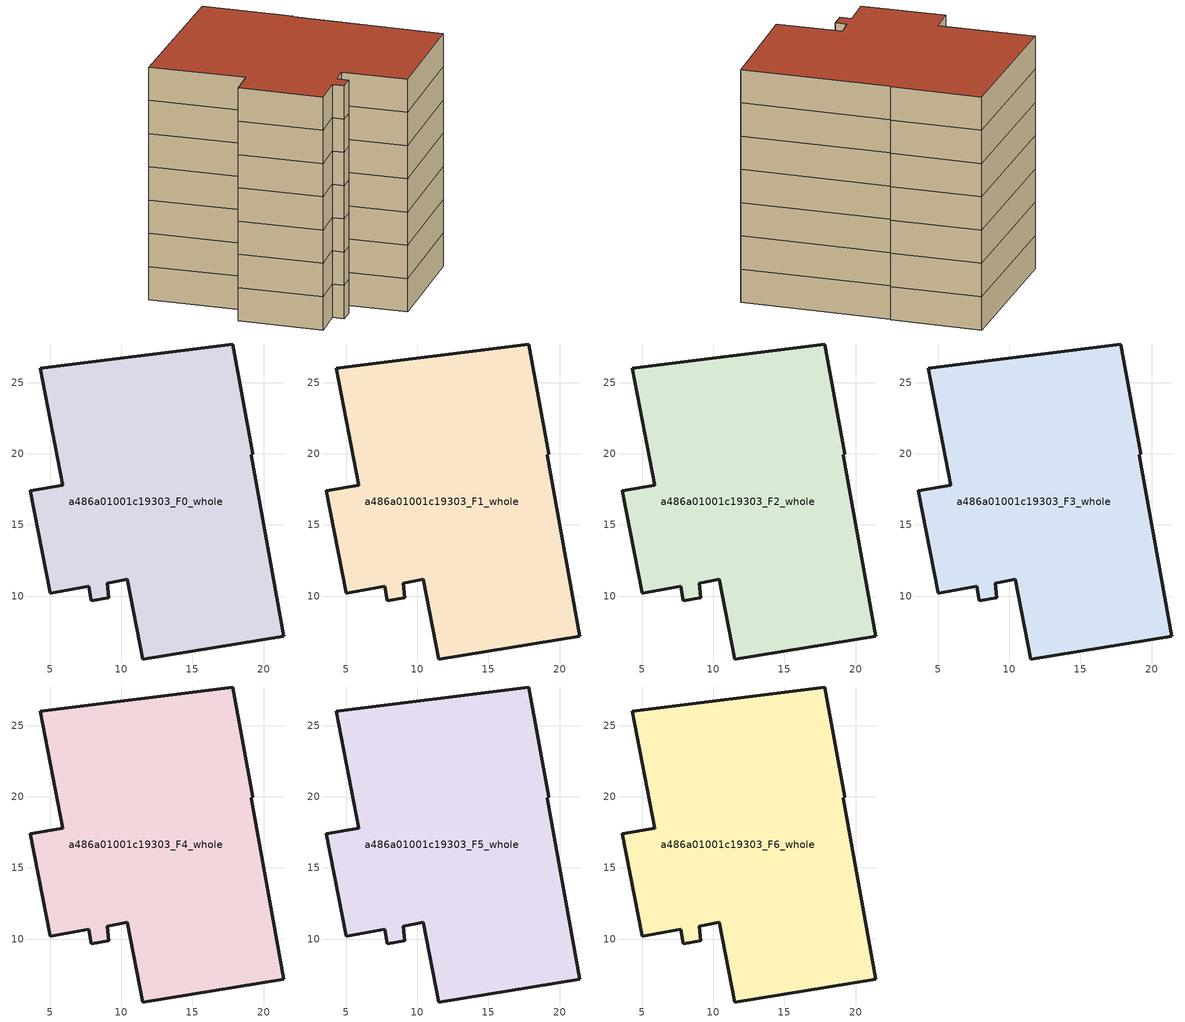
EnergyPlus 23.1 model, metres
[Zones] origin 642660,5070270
a486a01001c19303_F0_whole
 floor ground (EU_floor_Construction): 17.82,27.7 19.22,20 19.12,19.9 21.41,7.19 11.51,5.59 10.41,11.19 9.01,10.89 9.11,9.89 7.9,9.69 7.7,10.69 5,10.19 3.6,17.4 5.91,17.8 4.31,26.01 z0
 wall outside (EU_wall_Construction): 4.31,26.01 5.91,17.8 3.6,17.4 5,10.19 7.7,10.69 7.9,9.69 9.11,9.89 9.01,10.89 10.41,11.19 11.51,5.59 21.41,7.19 19.12,19.9 19.22,20 17.82,27.7 4.31,26.01 z0:3
a486a01001c19303_F1_whole
 floor to a486a01001c19303_F0_whole (EU_floor_Construction): 17.82,27.7 19.22,20 19.12,19.9 21.41,7.19 11.51,5.59 10.41,11.19 9.01,10.89 9.11,9.89 7.9,9.69 7.7,10.69 5,10.19 3.6,17.4 5.91,17.8 4.31,26.01 z3
 wall outside (EU_wall_Construction): 4.31,26.01 5.91,17.8 3.6,17.4 5,10.19 7.7,10.69 7.9,9.69 9.11,9.89 9.01,10.89 10.41,11.19 11.51,5.59 21.41,7.19 19.12,19.9 19.22,20 17.82,27.7 4.31,26.01 z3:6
a486a01001c19303_F2_whole
 floor to a486a01001c19303_F1_whole (EU_floor_Construction): 17.82,27.7 19.22,20 19.12,19.9 21.41,7.19 11.51,5.59 10.41,11.19 9.01,10.89 9.11,9.89 7.9,9.69 7.7,10.69 5,10.19 3.6,17.4 5.91,17.8 4.31,26.01 z6
 wall outside (EU_wall_Construction): 4.31,26.01 5.91,17.8 3.6,17.4 5,10.19 7.7,10.69 7.9,9.69 9.11,9.89 9.01,10.89 10.41,11.19 11.51,5.59 21.41,7.19 19.12,19.9 19.22,20 17.82,27.7 4.31,26.01 z6:9
a486a01001c19303_F3_whole
 floor to a486a01001c19303_F2_whole (EU_floor_Construction): 17.82,27.7 19.22,20 19.12,19.9 21.41,7.19 11.51,5.59 10.41,11.19 9.01,10.89 9.11,9.89 7.9,9.69 7.7,10.69 5,10.19 3.6,17.4 5.91,17.8 4.31,26.01 z9
 wall outside (EU_wall_Construction): 4.31,26.01 5.91,17.8 3.6,17.4 5,10.19 7.7,10.69 7.9,9.69 9.11,9.89 9.01,10.89 10.41,11.19 11.51,5.59 21.41,7.19 19.12,19.9 19.22,20 17.82,27.7 4.31,26.01 z9:12
a486a01001c19303_F4_whole
 floor to a486a01001c19303_F3_whole (EU_floor_Construction): 17.82,27.7 19.22,20 19.12,19.9 21.41,7.19 11.51,5.59 10.41,11.19 9.01,10.89 9.11,9.89 7.9,9.69 7.7,10.69 5,10.19 3.6,17.4 5.91,17.8 4.31,26.01 z12
 wall outside (EU_wall_Construction): 4.31,26.01 5.91,17.8 3.6,17.4 5,10.19 7.7,10.69 7.9,9.69 9.11,9.89 9.01,10.89 10.41,11.19 11.51,5.59 21.41,7.19 19.12,19.9 19.22,20 17.82,27.7 4.31,26.01 z12:15
a486a01001c19303_F5_whole
 floor to a486a01001c19303_F4_whole (EU_floor_Construction): 17.82,27.7 19.22,20 19.12,19.9 21.41,7.19 11.51,5.59 10.41,11.19 9.01,10.89 9.11,9.89 7.9,9.69 7.7,10.69 5,10.19 3.6,17.4 5.91,17.8 4.31,26.01 z15
 wall outside (EU_wall_Construction): 4.31,26.01 5.91,17.8 3.6,17.4 5,10.19 7.7,10.69 7.9,9.69 9.11,9.89 9.01,10.89 10.41,11.19 11.51,5.59 21.41,7.19 19.12,19.9 19.22,20 17.82,27.7 4.31,26.01 z15:18
a486a01001c19303_F6_whole
 floor to a486a01001c19303_F5_whole (EU_floor_Construction): 17.82,27.7 19.22,20 19.12,19.9 21.41,7.19 11.51,5.59 10.41,11.19 9.01,10.89 9.11,9.89 7.9,9.69 7.7,10.69 5,10.19 3.6,17.4 5.91,17.8 4.31,26.01 z18
 wall outside (EU_wall_Construction): 4.31,26.01 5.91,17.8 3.6,17.4 5,10.19 7.7,10.69 7.9,9.69 9.11,9.89 9.01,10.89 10.41,11.19 11.51,5.59 21.41,7.19 19.12,19.9 19.22,20 17.82,27.7 4.31,26.01 z18:21
 roof outside (EU_roof_Construction): 21.41,7.19 19.12,19.9 19.22,20 17.82,27.7 4.31,26.01 5.91,17.8 3.6,17.4 5,10.19 7.7,10.69 7.9,9.69 9.11,9.89 9.01,10.89 10.41,11.19 11.51,5.59 z21
[Building]
EU S2 Campaign: North Axis=0; Terrain=City; Solar Distribution=FullExterior
[Site:Location]
Lyon-Bron: Latitude=45.75; Longitude=5; Time Zone=1; Elevation=198
[SizingPeriod:WeatherFileDays]
AnnualSizingPeriod: Begin Month=1; Begin Day of Month=1; End Month=12; End Day of Month=31; Day of Week for Start Day=Monday; Use Weather File Daylight Saving Period=No; Use Weather File Rain and Snow Indicators=No
[MATERIAL]
EU_InternalMass_Material: Roughness=MediumRough; Thickness=0.1; Conductivity=1; Density=1800; Specific Heat=900; Thermal Absorptance=0.9; Solar Absorptance=0.7; Visible Absorptance=0.7
[MATERIAL:NOMASS] Roughness=MediumRough; Thermal Absorptance=0.9; Solar Absorptance=0.7; Visible Absorptance=0.7
Name | Thermal Resistance
EU_wall_NoMass | 0.776494
EU_roof_NoMass | 0.486893
EU_floor_NoMass | 0.421597
[CONSTRUCTION]
EU_wall_Construction: EU_wall_NoMass
EU_roof_Construction: EU_roof_NoMass
EU_floor_Construction: EU_floor_NoMass
EU_InternalMass_Construction: EU_InternalMass_Material
[ZONE] Type=1; Multiplier=1; Ceiling Height=autocalculate; Volume=847.567; Floor Area=autocalculate; Part of Total Floor Area=Yes
a486a01001c19303_F0_whole; a486a01001c19303_F1_whole; a486a01001c19303_F2_whole; a486a01001c19303_F3_whole; a486a01001c19303_F4_whole; a486a01001c19303_F5_whole; a486a01001c19303_F6_whole
[INTERNALMASS] Construction=EU_InternalMass_Construction; Surface Area=282.522
Name | Zone or ZoneList
a486a01001c19303_F0_whole_EU_InternalMass | a486a01001c19303_F0_whole
a486a01001c19303_F1_whole_EU_InternalMass | a486a01001c19303_F1_whole
a486a01001c19303_F2_whole_EU_InternalMass | a486a01001c19303_F2_whole
a486a01001c19303_F3_whole_EU_InternalMass | a486a01001c19303_F3_whole
a486a01001c19303_F4_whole_EU_InternalMass | a486a01001c19303_F4_whole
a486a01001c19303_F5_whole_EU_InternalMass | a486a01001c19303_F5_whole
a486a01001c19303_F6_whole_EU_InternalMass | a486a01001c19303_F6_whole
[OTHEREQUIPMENT] Fuel Type=Electricity; Design Level Calculation Method=Watts/Area; Power per Zone Floor Area=1; Fraction Latent=0; Fraction Radiant=0; Fraction Lost=0; Carbon Dioxide Generation Rate=0; EndUse Subcategory=EU_Step8_InternalGains
Name | Zone or ZoneList or Space or SpaceList | Schedule
EU_Step8_InternalGain_a486a01001c19303_F0_whole_f000 | a486a01001c19303_F0_whole | EU_Step8_GainSchedule_a486a01001c19303_F0_whole_f000
EU_Step8_InternalGain_a486a01001c19303_F1_whole_f000 | a486a01001c19303_F1_whole | EU_Step8_GainSchedule_a486a01001c19303_F1_whole_f000
EU_Step8_InternalGain_a486a01001c19303_F2_whole_f000 | a486a01001c19303_F2_whole | EU_Step8_GainSchedule_a486a01001c19303_F2_whole_f000
EU_Step8_InternalGain_a486a01001c19303_F3_whole_f000 | a486a01001c19303_F3_whole | EU_Step8_GainSchedule_a486a01001c19303_F3_whole_f000
EU_Step8_InternalGain_a486a01001c19303_F4_whole_f000 | a486a01001c19303_F4_whole | EU_Step8_GainSchedule_a486a01001c19303_F4_whole_f000
EU_Step8_InternalGain_a486a01001c19303_F5_whole_f000 | a486a01001c19303_F5_whole | EU_Step8_GainSchedule_a486a01001c19303_F5_whole_f000
EU_Step8_InternalGain_a486a01001c19303_F6_whole_f000 | a486a01001c19303_F6_whole | EU_Step8_GainSchedule_a486a01001c19303_F6_whole_f000
[ZONEVENTILATION:DESIGNFLOWRATE] Schedule=EU_AlwaysOn; Design Flow Rate Calculation Method=AirChanges/Hour; Air Changes per Hour=0.693814; Ventilation Type=Natural; Fan Pressure Rise=0; Fan Total Efficiency=1; Constant Term Coefficient=1; Temperature Term Coefficient=0; Velocity Term Coefficient=0; Velocity Squared Term Coefficient=0; Minimum Indoor Temperature=-100; Maximum Indoor Temperature=100; Delta Temperature=-100; Minimum Outdoor Temperature=-100; Maximum Outdoor Temperature=100; Maximum Wind Speed=40
Name | Zone or ZoneList or Space or SpaceList
EU_ConstantAir_a486a01001c19303_F0_whole | a486a01001c19303_F0_whole
EU_ConstantAir_a486a01001c19303_F1_whole | a486a01001c19303_F1_whole
EU_ConstantAir_a486a01001c19303_F2_whole | a486a01001c19303_F2_whole
EU_ConstantAir_a486a01001c19303_F3_whole | a486a01001c19303_F3_whole
EU_ConstantAir_a486a01001c19303_F4_whole | a486a01001c19303_F4_whole
EU_ConstantAir_a486a01001c19303_F5_whole | a486a01001c19303_F5_whole
EU_ConstantAir_a486a01001c19303_F6_whole | a486a01001c19303_F6_whole
[HVACTEMPLATE:THERMOSTAT] Constant Heating Setpoint=20; Constant Cooling Setpoint=50
EU_HeatOnly_a486a01001c19303_F0_whole; EU_HeatOnly_a486a01001c19303_F1_whole; EU_HeatOnly_a486a01001c19303_F2_whole; EU_HeatOnly_a486a01001c19303_F3_whole; EU_HeatOnly_a486a01001c19303_F4_whole; EU_HeatOnly_a486a01001c19303_F5_whole; EU_HeatOnly_a486a01001c19303_F6_whole
[HVACTEMPLATE:ZONE:IDEALLOADSAIRSYSTEM] System Availability Schedule=EU_AlwaysOn; Maximum Heating Supply Air Temperature=50; Minimum Cooling Supply Air Temperature=13; Maximum Heating Supply Air Humidity Ratio=0.0156; Minimum Cooling Supply Air Humidity Ratio=0.0077; Heating Limit=NoLimit; Cooling Limit=NoLimit; Heating Availability Schedule=EU_AlwaysOn; Cooling Availability Schedule=EU_CoolingOff; Dehumidification Control Type=ConstantSensibleHeatRatio; Cooling Sensible Heat Ratio=0.7; Dehumidification Setpoint=60; Humidification Control Type=None; Humidification Setpoint=30; Outdoor Air Method=None; Outdoor Air Flow Rate per Person=0.00944; Outdoor Air Flow Rate per Zone Floor Area=0; Outdoor Air Flow Rate per Zone=0; Demand Controlled Ventilation Type=None; Outdoor Air Economizer Type=NoEconomizer; Heat Recovery Type=None; Sensible Heat Recovery Effectiveness=0.7; Latent Heat Recovery Effectiveness=0.65
Name | Template Thermostat
a486a01001c19303_F0_whole | EU_HeatOnly_a486a01001c19303_F0_whole
a486a01001c19303_F1_whole | EU_HeatOnly_a486a01001c19303_F1_whole
a486a01001c19303_F2_whole | EU_HeatOnly_a486a01001c19303_F2_whole
a486a01001c19303_F3_whole | EU_HeatOnly_a486a01001c19303_F3_whole
a486a01001c19303_F4_whole | EU_HeatOnly_a486a01001c19303_F4_whole
a486a01001c19303_F5_whole | EU_HeatOnly_a486a01001c19303_F5_whole
a486a01001c19303_F6_whole | EU_HeatOnly_a486a01001c19303_F6_whole
[SIZING:ZONE] Zone Cooling Design Supply Air Temperature Input Method=SupplyAirTemperature; Zone Cooling Design Supply Air Temperature=13; Zone Heating Design Supply Air Temperature Input Method=SupplyAirTemperature; Zone Heating Design Supply Air Temperature=50; Zone Cooling Design Supply Air Humidity Ratio=0.008; Zone Heating Design Supply Air Humidity Ratio=0.008; Cooling Design Air Flow Method=DesignDay; Cooling Design Air Flow Rate=0; Cooling Minimum Air Flow per Zone Floor Area=0.000762; Cooling Minimum Air Flow=0; Cooling Minimum Air Flow Fraction=0.2; Heating Design Air Flow Method=DesignDay; Heating Design Air Flow Rate=0; Heating Maximum Air Flow per Zone Floor Area=0.002032; Heating Maximum Air Flow=0.141576; Heating Maximum Air Flow Fraction=0.3; Account for Dedicated Outdoor Air System=No; Dedicated Outdoor Air System Control Strategy=NeutralSupplyAir; Dedicated Outdoor Air Low Setpoint Temperature for Design=autosize; Dedicated Outdoor Air High Setpoint Temperature for Design=autosize; Zone Load Sizing Method=Sensible Load Only No Latent Load; Zone Latent Cooling Design Supply Air Humidity Ratio Input Method=HumidityRatioDifference; Zone Cooling Design Supply Air Humidity Ratio Difference=0.005; Zone Latent Heating Design Supply Air Humidity Ratio Input Method=HumidityRatioDifference; Zone Humidification Design Supply Air Humidity Ratio Difference=0.005
a486a01001c19303_F0_whole; a486a01001c19303_F1_whole; a486a01001c19303_F2_whole; a486a01001c19303_F3_whole; a486a01001c19303_F4_whole; a486a01001c19303_F5_whole; a486a01001c19303_F6_whole
[SCHEDULE:CONSTANT]
Name | Hourly Value
EU_AlwaysOn | 1
EU_CoolingOff | 0
[SCHEDULE:FILE] Column Number=1; Rows to Skip at Top=0; Number of Hours of Data=8760; Column Separator=Comma; Interpolate to Timestep=No; Minutes per Item=60; Adjust Schedule for Daylight Savings=Yes
Name | File
EU_Step8_GainSchedule_a486a01001c19303_F0_whole_f000 | C:\Users\o_iseri\Desktop\OpenUBEM\openubem\outputs\eu_evidence\EU-11\FR-LYO-HAUTCOEURPENTES\idfs\a486a01001c19303\a486a01001c19303_F0_whole_f000_gain.csv
EU_Step8_GainSchedule_a486a01001c19303_F1_whole_f000 | C:\Users\o_iseri\Desktop\OpenUBEM\openubem\outputs\eu_evidence\EU-11\FR-LYO-HAUTCOEURPENTES\idfs\a486a01001c19303\a486a01001c19303_F1_whole_f000_gain.csv
EU_Step8_GainSchedule_a486a01001c19303_F2_whole_f000 | C:\Users\o_iseri\Desktop\OpenUBEM\openubem\outputs\eu_evidence\EU-11\FR-LYO-HAUTCOEURPENTES\idfs\a486a01001c19303\a486a01001c19303_F2_whole_f000_gain.csv
EU_Step8_GainSchedule_a486a01001c19303_F3_whole_f000 | C:\Users\o_iseri\Desktop\OpenUBEM\openubem\outputs\eu_evidence\EU-11\FR-LYO-HAUTCOEURPENTES\idfs\a486a01001c19303\a486a01001c19303_F3_whole_f000_gain.csv
EU_Step8_GainSchedule_a486a01001c19303_F4_whole_f000 | C:\Users\o_iseri\Desktop\OpenUBEM\openubem\outputs\eu_evidence\EU-11\FR-LYO-HAUTCOEURPENTES\idfs\a486a01001c19303\a486a01001c19303_F4_whole_f000_gain.csv
EU_Step8_GainSchedule_a486a01001c19303_F5_whole_f000 | C:\Users\o_iseri\Desktop\OpenUBEM\openubem\outputs\eu_evidence\EU-11\FR-LYO-HAUTCOEURPENTES\idfs\a486a01001c19303\a486a01001c19303_F5_whole_f000_gain.csv
EU_Step8_GainSchedule_a486a01001c19303_F6_whole_f000 | C:\Users\o_iseri\Desktop\OpenUBEM\openubem\outputs\eu_evidence\EU-11\FR-LYO-HAUTCOEURPENTES\idfs\a486a01001c19303\a486a01001c19303_F6_whole_f000_gain.csv
